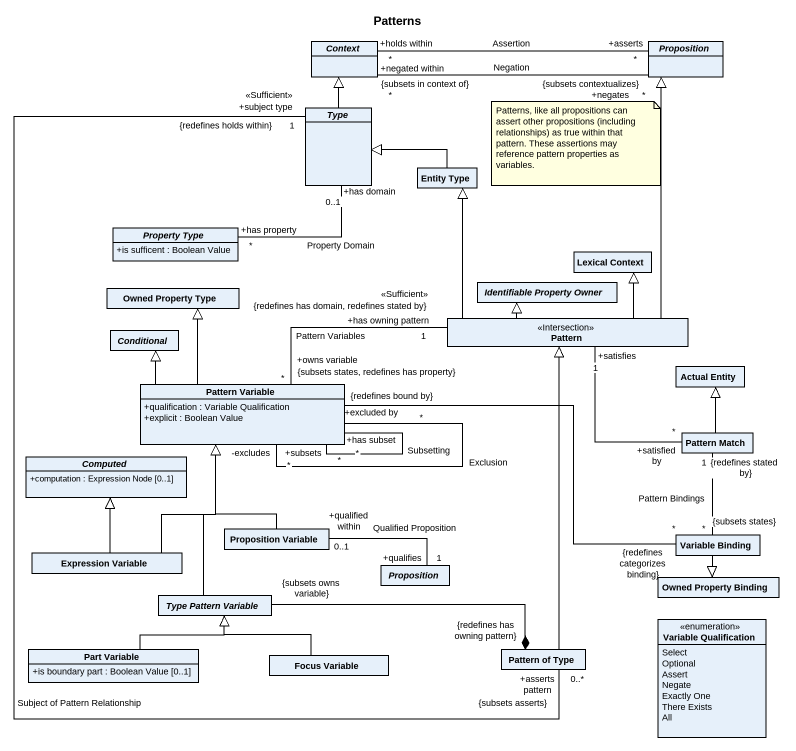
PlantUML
@startuml
title Patterns
hide circle
hide empty members
skinparam classAttributeIconSize 0
abstract class Context
abstract class Proposition
abstract class Type
class "Entity Type" as Entity_Type
abstract class "Property Type" as Property_Type {
  +is sufficent : Boolean Value
}
class "Lexical Context" as Lexical_Context
class "Owned Property Type" as Owned_Property_Type
abstract class "Identifiable Property Owner" as Identifiable_Property_Owner
abstract class Conditional
class Pattern <<Intersection>>
class "Pattern Variable" as Pattern_Variable {
  +qualification : Variable Qualification
  +explicit : Boolean Value
}
class "Actual Entity" as Actual_Entity
abstract class Computed {
  +computation : Expression Node [0..1]
}
class "Pattern Match" as Pattern_Match
class "Proposition Variable" as Proposition_Variable
class "Variable Binding" as Variable_Binding
class "Expression Variable" as Expression_Variable
abstract class "Proposition" as Proposition_2
class "Owned Property Binding" as Owned_Property_Binding
abstract class "Type Pattern Variable" as Type_Pattern_Variable
enum "Variable Qualification" as Variable_Qualification {
  Select
  Optional
  Assert
  Negate
  Exactly One
  There Exists
  All
}
class "Part Variable" as Part_Variable {
  +is boundary part : Boolean Value [0..1]
}
class "Focus Variable" as Focus_Variable
class "Pattern of Type" as Pattern_of_Type
Context "+holds within\n*\n{subsets in context of}" -right- "+asserts\n*\n{subsets contextualizes}" Proposition : Assertion
Context "+negated within\n*" -right- "+negates\n*" Proposition : Negation
Type -up-|> Context
Type "+has domain\n0..1" -- "+has property\n*" Property_Type : Property Domain
Type "+subject type\n1\n{redefines holds within}\n<<Sufficient>>" -- "+asserts pattern\n0..*\n{subsets asserts}" Pattern_of_Type : Subject of Pattern Relationship
Entity_Type -left-|> Type
Pattern -up-|> Proposition
Pattern -up-|> Entity_Type
Pattern -up-|> Lexical_Context
Pattern -up-|> Identifiable_Property_Owner
Pattern "{redefines has domain, redefines stated by}\n1\n+has owning pattern\n<<Sufficient>>" -left- "{subsets states, redefines has property}\n*\n+owns variable" Pattern_Variable : Pattern Variables
Pattern_Variable -up-|> Owned_Property_Type
Pattern_Variable -up-|> Conditional
Pattern_Variable "+has subset\n*" -- "+subsets\n*" Pattern_Variable : Subsetting
Pattern_Variable "-excludes\n*" -- "+excluded by\n*" Pattern_Variable : Exclusion
Pattern_Match "+satisfied by\n*" -up- "+satisfies\n1" Pattern
Pattern_Match -up-|> Actual_Entity
Pattern_Match "{redefines stated by}\n1" -- "{subsets states}\n*" Variable_Binding : Pattern Bindings
Proposition_Variable -up-|> Pattern_Variable
Proposition_Variable "0..1\n+qualified within" -right- "+qualifies\n1" Proposition_2 : Qualified Proposition
Variable_Binding "{redefines categorizes binding}\n*" -left- "{redefines bound by}" Pattern_Variable
Variable_Binding --|> Owned_Property_Binding
Expression_Variable -up-|> Pattern_Variable
Expression_Variable -up-|> Computed
Type_Pattern_Variable -up-|> Pattern_Variable
Part_Variable -right-|> Type_Pattern_Variable
Focus_Variable -left-|> Type_Pattern_Variable
Pattern_of_Type -up-|> Pattern
Pattern_of_Type "{redefines has owning pattern}" *-left- "{subsets owns variable}" Type_Pattern_Variable
note as N1
  Patterns, like all propositions can assert other propositions (including relationships) as true within that pattern. These assertions may reference pattern properties as variables.
end note
@enduml
